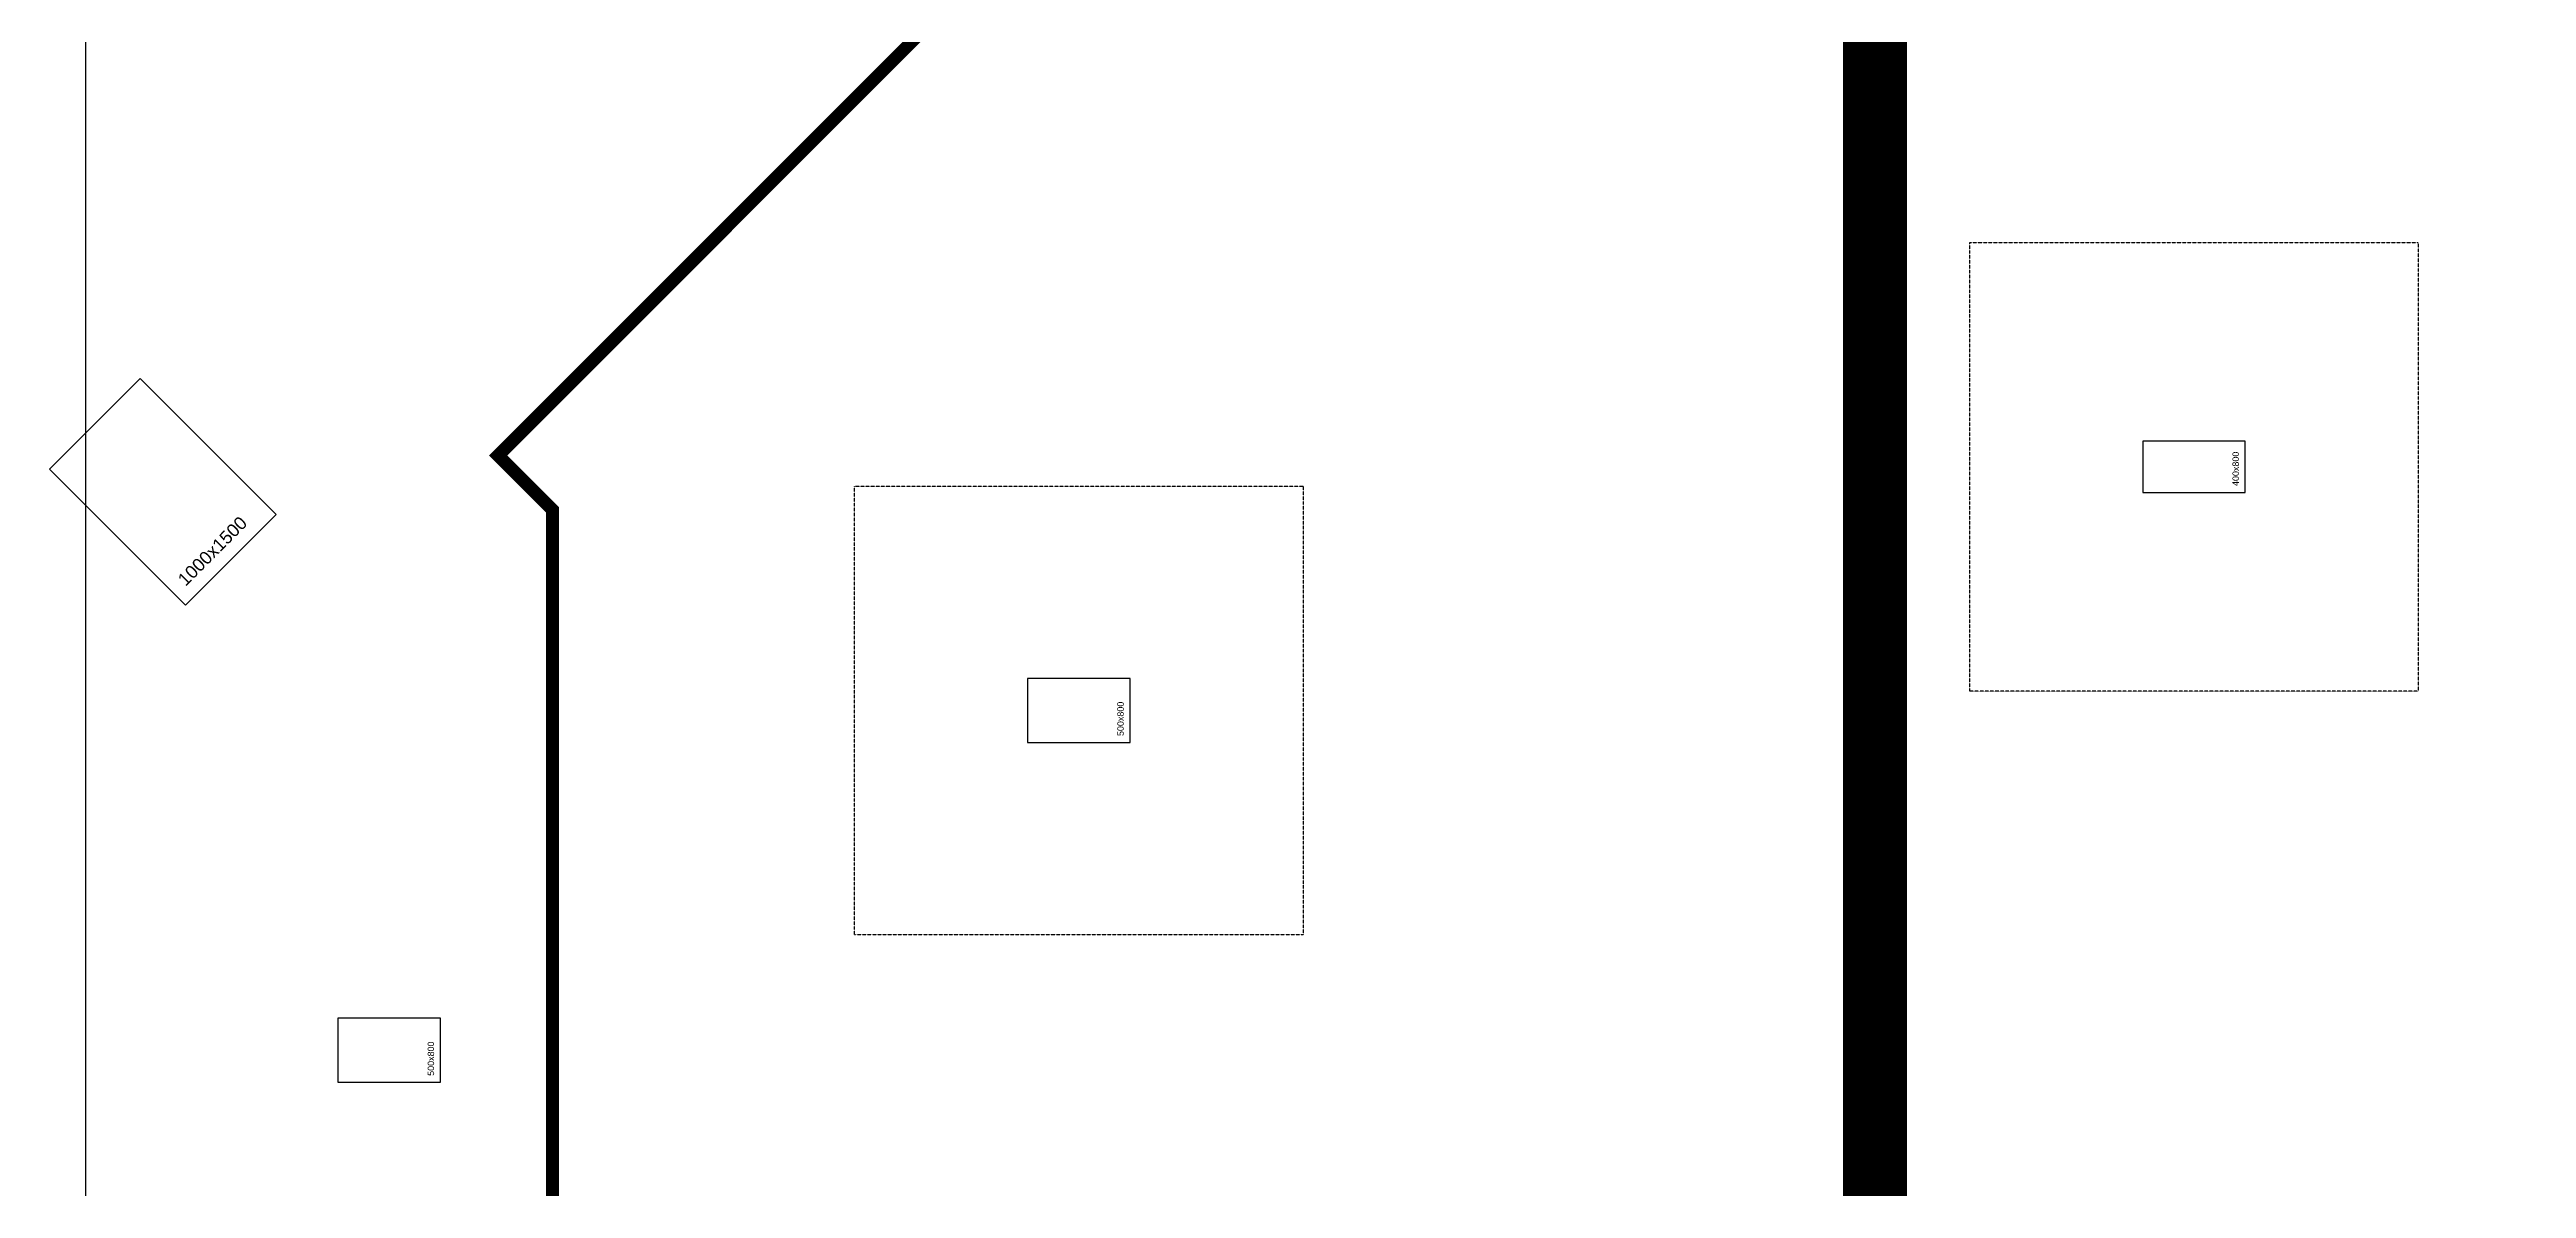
# Model space of a CAD drawing. Header units: millimetres. Extents: x 43843 to 1069877, y 60576 to 148433.
# Drawn here: x 680201 to 699525, y 92533 to 101415 of the extents above; entities that cross this region are included whole.
import ezdxf

# ---------------------------------------------------------------- set-up
doc = ezdxf.new("R2010")
doc.units = ezdxf.units.MM
doc.linetypes.add('HID', pattern=[2.5, 1.5, -1])
doc.linetypes.add('HIDDEN', pattern=[0.375, 0.25, -0.125])
for name, color, linetype in [('-S_F', 7, 'Continuous'), ('8', 8, 'Continuous'), ('S-FND_OUTLINE_공동주택 기초', 1, 'HID'), ('XR-지하주차장$0$AA-COL', 2, 'Continuous'), ('기초', 7, 'Continuous')]:
    doc.layers.add(name, color=color, linetype=linetype)
doc.styles.add('XR-지하주차장$0$Standard', font='arial.ttf')

# ---------------------------------------------------------------- blocks, each defined once
blk = doc.blocks.new('zw$D357')
at = {"layer": '-S_F', "linetype": 'HIDDEN', "lineweight": -3}
for points in [[(-55760, -32177), (-52260, -32177), (-52260, -35677), (-55760, -35677)], [(-64460, -34077), (-60960, -34077), (-60960, -37577), (-64460, -37577)]]:
    blk.add_lwpolyline(points, close=True, dxfattribs=at)
blk.add_lwpolyline([(-70457, 878), (0, 878), (0, -57059), (-70457, -57059)], close=True)
at = {"layer": 'S-FND_OUTLINE_공동주택 기초', "linetype": 'HIDDEN', "ltscale": 0.5, "const_width": 100}
blk.add_lwpolyline([(-70457, -18735), (-64666, -24527), (-60910, -24527), (-60910, -29427), (-62828, -29427), (-67240, -33839), (-66816, -34263), (-66816, -44067), (-65192, -45043), (-65630, -45771), (-61014, -48545), (-65008, -55192), (-70457, -55192)], dxfattribs=at)
at = {"layer": 'XR-지하주차장$0$AA-COL'}
for points in [[(-68972, -34299), (-70033, -33238), (-70740, -33945), (-69679, -35006)], [(-53610, -34127), (-53610, -33727), (-54410, -33727), (-54410, -34127)], [(-62310, -36077), (-62310, -35577), (-63110, -35577), (-63110, -36077)], [(-67690, -38727), (-67690, -38227), (-68490, -38227), (-68490, -38727)]]:
    blk.add_lwpolyline(points, close=True, dxfattribs=at)
at = {"layer": '기초', "color": 6, "linetype": 'HID', "ltscale": 3, "const_width": 500}
blk.add_lwpolyline([(-56498, -55179), (-56498, -13109), (-51183, -13099), (-51183, -15035), (-51183, -15035), (-51183, -15047), (-37285, -15025), (-37298, -6685), (-14910, -6684), (-14910, -24464), (-14910, -24464), (-14910, -24477), (-13109, -24477), (-13109, -55179)], close=True, dxfattribs=at)
at = {"layer": 'Defpoints', "style": 'XR-지하주차장$0$Standard'}
for s, height, rotation, p in [('400x800', 50, 90, (-53660, -34077)), ('1000x1500', 100, 45, (-69679, -34864)), ('500x800', 50, 90, (-62360, -36027)), ('500x800', 50, 90, (-67740, -38677))]:
    blk.add_text(s, height=height, rotation=rotation, dxfattribs=at).set_placement(p)

msp = doc.modelspace()

# ---------------------------------------------------------------- block references
at = {"layer": '8'}
msp.add_blockref('zw$D357', (750941.011, 132088.525), dxfattribs=at)

doc.saveas('drawing.dxf')
